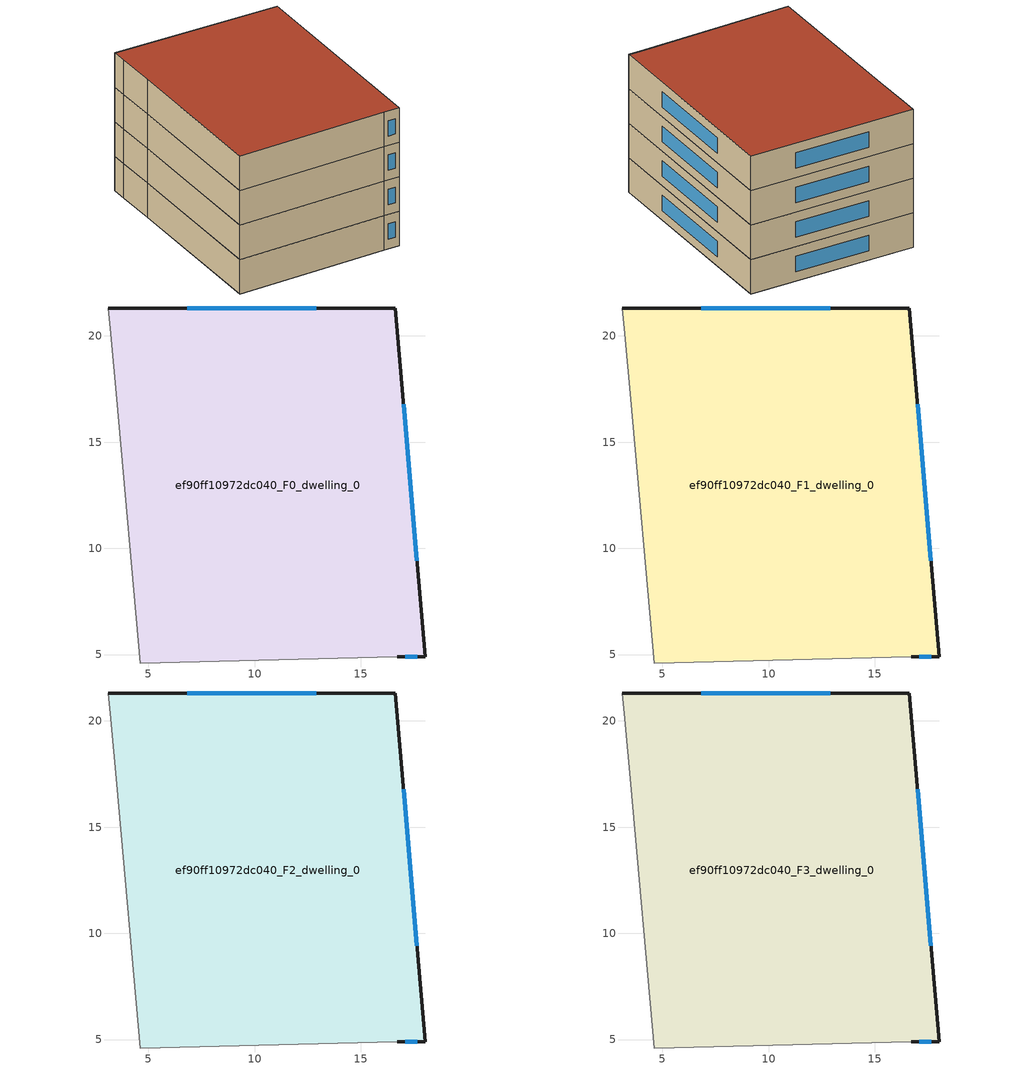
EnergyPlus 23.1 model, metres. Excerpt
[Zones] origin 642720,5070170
ef90ff10972dc040_F0_dwelling_0
 floor ground (EU_floor_Construction): 18.02,4.9 16.63,21.31 3.12,21.31 3.22,20.11 3.52,17.01 4.61,4.6 16.72,4.9 z0
 wall outside (EU_wall_Construction): 3.12,21.31 16.63,21.31 18.02,4.9 16.72,4.9 z0:3
 wall adiabatic (EU_wall_Construction): 16.72,4.9 4.61,4.6 3.52,17.01 3.22,20.11 3.12,21.31 z0:3
 window (EU_Window_Construction): 17.01,16.79 17.64,9.41 / 17.67,4.9 17.08,4.9 / 6.84,21.31 12.91,21.31 z0.83:2.17
ef90ff10972dc040_F1_dwelling_0
 floor to ef90ff10972dc040_F0_dwelling_0 (EU_floor_Construction): 18.02,4.9 16.63,21.31 3.12,21.31 3.22,20.11 3.52,17.01 4.61,4.6 16.72,4.9 z3
 wall outside (EU_wall_Construction): 3.12,21.31 16.63,21.31 18.02,4.9 16.72,4.9 z3:6
 wall adiabatic (EU_wall_Construction): 16.72,4.9 4.61,4.6 3.52,17.01 3.22,20.11 3.12,21.31 z3:6
 window (EU_Window_Construction): 17.01,16.79 17.64,9.41 / 17.67,4.9 17.08,4.9 / 6.84,21.31 12.91,21.31 z3.83:5.17
ef90ff10972dc040_F2_dwelling_0
 floor to ef90ff10972dc040_F1_dwelling_0 (EU_floor_Construction): 18.02,4.9 16.63,21.31 3.12,21.31 3.22,20.11 3.52,17.01 4.61,4.6 16.72,4.9 z6
 wall outside (EU_wall_Construction): 3.12,21.31 16.63,21.31 18.02,4.9 16.72,4.9 z6:9
 wall adiabatic (EU_wall_Construction): 16.72,4.9 4.61,4.6 3.52,17.01 3.22,20.11 3.12,21.31 z6:9
 window (EU_Window_Construction): 17.01,16.79 17.64,9.41 / 17.67,4.9 17.08,4.9 / 6.84,21.31 12.91,21.31 z6.83:8.17
ef90ff10972dc040_F3_dwelling_0
 floor to ef90ff10972dc040_F2_dwelling_0 (EU_floor_Construction): 18.02,4.9 16.63,21.31 3.12,21.31 3.22,20.11 3.52,17.01 4.61,4.6 16.72,4.9 z9
 wall outside (EU_wall_Construction): 3.12,21.31 16.63,21.31 18.02,4.9 16.72,4.9 z9:12
 wall adiabatic (EU_wall_Construction): 16.72,4.9 4.61,4.6 3.52,17.01 3.22,20.11 3.12,21.31 z9:12
 window (EU_Window_Construction): 17.01,16.79 17.64,9.41 / 17.67,4.9 17.08,4.9 / 6.84,21.31 12.91,21.31 z9.83:11.17
 roof outside (EU_roof_Construction): 16.63,21.31 18.02,4.9 16.72,4.9 4.61,4.6 3.52,17.01 3.22,20.11 3.12,21.31 z12
[Building]
EU S2 Campaign: North Axis=0; Terrain=City; Solar Distribution=FullExterior
[Site:Location]
Lyon-Bron: Latitude=45.75; Longitude=5; Time Zone=1; Elevation=198
[SizingPeriod:WeatherFileDays]
AnnualSizingPeriod: Begin Month=1; Begin Day of Month=1; End Month=12; End Day of Month=31; Day of Week for Start Day=Monday; Use Weather File Daylight Saving Period=No; Use Weather File Rain and Snow Indicators=No
[MATERIAL]
EU_InternalMass_Material: Roughness=MediumRough; Thickness=0.1; Conductivity=1; Density=1800; Specific Heat=900; Thermal Absorptance=0.9; Solar Absorptance=0.7; Visible Absorptance=0.7
[MATERIAL:NOMASS] Roughness=MediumRough; Thermal Absorptance=0.9; Solar Absorptance=0.7; Visible Absorptance=0.7
Name | Thermal Resistance
EU_wall_NoMass | 0.87146
EU_roof_NoMass | 0.842276
EU_floor_NoMass | 0.496999
[WINDOWMATERIAL:SIMPLEGLAZINGSYSTEM]
EU_Window_SimpleGlazing: UFactor=2.2525; Solar Heat Gain Coefficient=0.76; Visible Transmittance=0.76
[CONSTRUCTION]
EU_wall_Construction: EU_wall_NoMass
EU_roof_Construction: EU_roof_NoMass
EU_floor_Construction: EU_floor_NoMass
EU_InternalMass_Construction: EU_InternalMass_Material
EU_Window_Construction: EU_Window_SimpleGlazing
[ZONE] Type=1; Multiplier=1; Ceiling Height=autocalculate; Floor Area=autocalculate; Part of Total Floor Area=Yes
Name | Volume
ef90ff10972dc040_F0_dwelling_0; ef90ff10972dc040_F1_dwelling_0; ef90ff10972dc040_F2_dwelling_0 | 668.514
ef90ff10972dc040_F3_dwelling_0 | 2674.05
[INTERNALMASS] Construction=EU_InternalMass_Construction; Surface Area=222.838
Name | Zone or ZoneList
ef90ff10972dc040_F0_dwelling_0_EU_InternalMass | ef90ff10972dc040_F0_dwelling_0
ef90ff10972dc040_F1_dwelling_0_EU_InternalMass | ef90ff10972dc040_F1_dwelling_0
ef90ff10972dc040_F2_dwelling_0_EU_InternalMass | ef90ff10972dc040_F2_dwelling_0
ef90ff10972dc040_F3_dwelling_0_EU_InternalMass | ef90ff10972dc040_F3_dwelling_0
[OTHEREQUIPMENT] Fuel Type=Electricity; Design Level Calculation Method=Watts/Area; Power per Zone Floor Area=1; Fraction Latent=0; Fraction Radiant=0; Fraction Lost=0; Carbon Dioxide Generation Rate=0; EndUse Subcategory=EU_Step8_InternalGains
Name | Zone or ZoneList or Space or SpaceList | Schedule
EU_Step8_InternalGain_ef90ff10972dc040_F0_dwelling_0_f000 | ef90ff10972dc040_F0_dwelling_0 | EU_Step8_GainSchedule_ef90ff10972dc040_F0_dwelling_0_f000
EU_Step8_InternalGain_ef90ff10972dc040_F1_dwelling_0_f000 | ef90ff10972dc040_F1_dwelling_0 | EU_Step8_GainSchedule_ef90ff10972dc040_F1_dwelling_0_f000
EU_Step8_InternalGain_ef90ff10972dc040_F2_dwelling_0_f000 | ef90ff10972dc040_F2_dwelling_0 | EU_Step8_GainSchedule_ef90ff10972dc040_F2_dwelling_0_f000
EU_Step8_InternalGain_ef90ff10972dc040_F3_dwelling_0_f000 | ef90ff10972dc040_F3_dwelling_0 | EU_Step8_GainSchedule_ef90ff10972dc040_F3_dwelling_0_f000
[ZONEVENTILATION:DESIGNFLOWRATE] Schedule=EU_AlwaysOn; Design Flow Rate Calculation Method=AirChanges/Hour; Air Changes per Hour=0.425; Ventilation Type=Natural; Fan Pressure Rise=0; Fan Total Efficiency=1; Constant Term Coefficient=1; Temperature Term Coefficient=0; Velocity Term Coefficient=0; Velocity Squared Term Coefficient=0; Minimum Indoor Temperature=-100; Maximum Indoor Temperature=100; Delta Temperature=-100; Minimum Outdoor Temperature=-100; Maximum Outdoor Temperature=100; Maximum Wind Speed=40
Name | Zone or ZoneList or Space or SpaceList
EU_ConstantAir_ef90ff10972dc040_F0_dwelling_0 | ef90ff10972dc040_F0_dwelling_0
EU_ConstantAir_ef90ff10972dc040_F1_dwelling_0 | ef90ff10972dc040_F1_dwelling_0
EU_ConstantAir_ef90ff10972dc040_F2_dwelling_0 | ef90ff10972dc040_F2_dwelling_0
EU_ConstantAir_ef90ff10972dc040_F3_dwelling_0 | ef90ff10972dc040_F3_dwelling_0
[HVACTEMPLATE:THERMOSTAT] Constant Heating Setpoint=20; Constant Cooling Setpoint=50
EU_HeatOnly_ef90ff10972dc040_F0_dwelling_0; EU_HeatOnly_ef90ff10972dc040_F1_dwelling_0; EU_HeatOnly_ef90ff10972dc040_F2_dwelling_0; EU_HeatOnly_ef90ff10972dc040_F3_dwelling_0
[HVACTEMPLATE:ZONE:IDEALLOADSAIRSYSTEM] System Availability Schedule=EU_AlwaysOn; Maximum Heating Supply Air Temperature=50; Minimum Cooling Supply Air Temperature=13; Maximum Heating Supply Air Humidity Ratio=0.0156; Minimum Cooling Supply Air Humidity Ratio=0.0077; Heating Limit=NoLimit; Cooling Limit=NoLimit; Heating Availability Schedule=EU_AlwaysOn; Cooling Availability Schedule=EU_CoolingOff; Dehumidification Control Type=ConstantSensibleHeatRatio; Cooling Sensible Heat Ratio=0.7; Dehumidification Setpoint=60; Humidification Control Type=None; Humidification Setpoint=30; Outdoor Air Method=None; Outdoor Air Flow Rate per Person=0.00944; Outdoor Air Flow Rate per Zone Floor Area=0; Outdoor Air Flow Rate per Zone=0; Demand Controlled Ventilation Type=None; Outdoor Air Economizer Type=NoEconomizer; Heat Recovery Type=None; Sensible Heat Recovery Effectiveness=0.7; Latent Heat Recovery Effectiveness=0.65
Name | Template Thermostat
ef90ff10972dc040_F0_dwelling_0 | EU_HeatOnly_ef90ff10972dc040_F0_dwelling_0
ef90ff10972dc040_F1_dwelling_0 | EU_HeatOnly_ef90ff10972dc040_F1_dwelling_0
ef90ff10972dc040_F2_dwelling_0 | EU_HeatOnly_ef90ff10972dc040_F2_dwelling_0
ef90ff10972dc040_F3_dwelling_0 | EU_HeatOnly_ef90ff10972dc040_F3_dwelling_0
[SIZING:ZONE] Zone Cooling Design Supply Air Temperature Input Method=SupplyAirTemperature; Zone Cooling Design Supply Air Temperature=13; Zone Heating Design Supply Air Temperature Input Method=SupplyAirTemperature; Zone Heating Design Supply Air Temperature=50; Zone Cooling Design Supply Air Humidity Ratio=0.008; Zone Heating Design Supply Air Humidity Ratio=0.008; Cooling Design Air Flow Method=DesignDay; Cooling Design Air Flow Rate=0; Cooling Minimum Air Flow per Zone Floor Area=0.000762; Cooling Minimum Air Flow=0; Cooling Minimum Air Flow Fraction=0.2; Heating Design Air Flow Method=DesignDay; Heating Design Air Flow Rate=0; Heating Maximum Air Flow per Zone Floor Area=0.002032; Heating Maximum Air Flow=0.141576; Heating Maximum Air Flow Fraction=0.3; Account for Dedicated Outdoor Air System=No; Dedicated Outdoor Air System Control Strategy=NeutralSupplyAir; Dedicated Outdoor Air Low Setpoint Temperature for Design=autosize; Dedicated Outdoor Air High Setpoint Temperature for Design=autosize; Zone Load Sizing Method=Sensible Load Only No Latent Load; Zone Latent Cooling Design Supply Air Humidity Ratio Input Method=HumidityRatioDifference; Zone Cooling Design Supply Air Humidity Ratio Difference=0.005; Zone Latent Heating Design Supply Air Humidity Ratio Input Method=HumidityRatioDifference; Zone Humidification Design Supply Air Humidity Ratio Difference=0.005
ef90ff10972dc040_F0_dwelling_0; ef90ff10972dc040_F1_dwelling_0; ef90ff10972dc040_F2_dwelling_0; ef90ff10972dc040_F3_dwelling_0
[SCHEDULE:CONSTANT]
Name | Hourly Value
EU_AlwaysOn | 1
EU_CoolingOff | 0
[SCHEDULE:FILE] Column Number=1; Rows to Skip at Top=0; Number of Hours of Data=8760; Column Separator=Comma; Interpolate to Timestep=No; Minutes per Item=60; Adjust Schedule for Daylight Savings=Yes
Name | File
EU_Step8_GainSchedule_ef90ff10972dc040_F0_dwelling_0_f000 | ../../schedules/ef90ff10972dc040/ef90ff10972dc040_F0_dwelling_0_f000_gain.csv
EU_Step8_GainSchedule_ef90ff10972dc040_F1_dwelling_0_f000 | ../../schedules/ef90ff10972dc040/ef90ff10972dc040_F1_dwelling_0_f000_gain.csv
EU_Step8_GainSchedule_ef90ff10972dc040_F2_dwelling_0_f000 | ../../schedules/ef90ff10972dc040/ef90ff10972dc040_F2_dwelling_0_f000_gain.csv
EU_Step8_GainSchedule_ef90ff10972dc040_F3_dwelling_0_f000 | ../../schedules/ef90ff10972dc040/ef90ff10972dc040_F3_dwelling_0_f000_gain.csv
